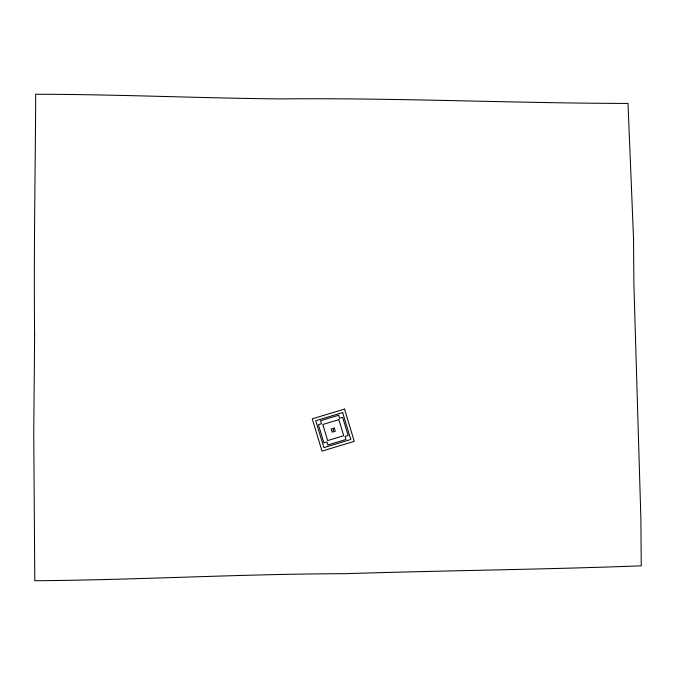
<?xml version="1.0" encoding="UTF-8"?>
<svg xmlns="http://www.w3.org/2000/svg" width="675" height="675" viewBox="0 0 675 675"><rect width="100%" height="100%" fill="white"/><g stroke="black" fill="none" stroke-linecap="round" stroke-linejoin="round"><path stroke-width="1.01" d="M34.619 335.61L33.75 433.637L34.796 580.745C138.037 579.96 241.152 573.927 344.393 573.691C443.332 570.586 542.32 569.54 641.25 565.844L640.879 518.83L633.892 284.648L633.53 238.444L627.995 103.418C512.418 103.258 396.908 97.732 281.315 98.921C199.437 98.145 117.61 94.357 35.716 94.255C35.286 174.715 33.708 255.15 34.619 335.61M344.52 409.092L312.255 418.837L322 451.111L354.274 441.366L344.52 409.092M342.655 412.585L315.74 420.711L323.873 447.626L350.781 439.493L342.655 412.585M338.673 415.243L320.532 420.727L321.452 423.773L318.406 424.693L323.89 442.834L326.928 441.914L327.848 444.96L345.997 439.476L345.077 436.438L348.123 435.518L342.638 417.369L339.593 418.289L338.673 415.243M338.875 419.631L322.793 424.491L327.653 440.572L343.735 435.712L338.875 419.631M334.361 428.051L331.214 429.005L332.168 432.152L335.306 431.198L334.361 428.051M333.382 429.882L333.146 430.329L333.382 429.882"/></g></svg>
